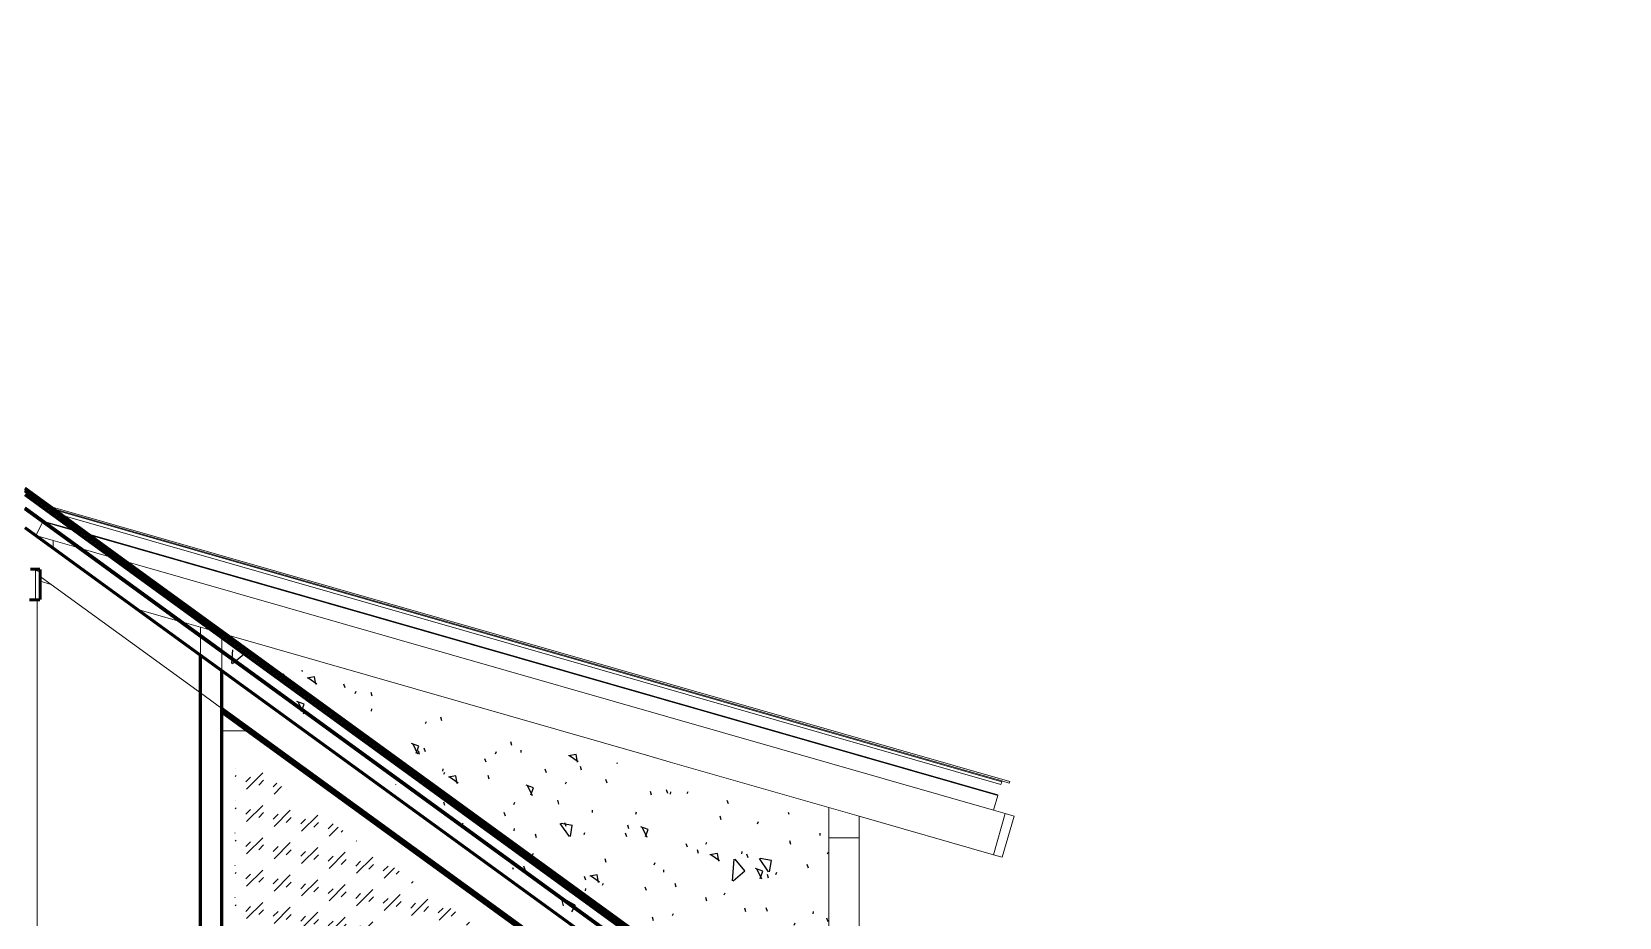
# Model space of a CAD drawing. Header units: millimetres. Extents: x 0 to 6720, y 0 to 297.
# Drawn here: x 5655.3 to 5863.4, y 180.9 to 297 of the extents above; entities that cross this region are included whole.
import ezdxf

# ---------------------------------------------------------------- set-up
doc = ezdxf.new("R2010")
doc.units = ezdxf.units.MM
doc.linetypes.add('K5LT32768', pattern=[0])
doc.linetypes.add('K5LT_BASIC', pattern=[0])
doc.layers.add('Системный слой', color=7, linetype='Continuous')

# ---------------------------------------------------------------- blocks, each defined once
blk = doc.blocks.new('U98')
at = {"layer": 'Системный слой', "color": 7, "linetype": 'K5LT32768', "lineweight": 18}
for p, q in [((5657.37, 234.14), (5657.55, 234.51)), ((5658.5, 233.82), (5657.37, 234.14)), ((5657.55, 234.51), (5657.6, 234.6)), ((5657.83, 234.43), (5657.55, 234.51)), ((5657.6, 234.6), (5657.68, 234.78)), ((5658.16, 234.44), (5657.6, 234.6)), ((5657.68, 234.78), (5783.5, 198.7)), ((5658.39, 234.27), (5657.83, 234.43)), ((5658.16, 234.44), (5782.48, 198.79)), ((5782.45, 198.69), (5658.39, 234.27)), ((5658.78, 233.74), (5658.5, 233.82)), ((5659.34, 233.58), (5658.78, 233.74)), ((5659.34, 233.58), (5782.34, 198.31)), ((5655.82, 230.95), (5656.71, 232.77)), ((5656.71, 232.77), (5656.75, 232.86)), ((5656.99, 232.69), (5656.71, 232.77)), ((5656.75, 232.86), (5660.68, 231.74)), ((5660.92, 231.56), (5656.99, 232.69)), ((5660.68, 231.74), (5661.81, 231.41)), ((5662.05, 231.24), (5660.92, 231.56)), ((5661.81, 231.41), (5662.09, 231.33)), ((5662.33, 231.16), (5662.05, 231.24)), ((5662.09, 231.33), (5662.65, 231.17)), ((5662.89, 231), (5662.33, 231.16)), ((5662.65, 231.17), (5781.96, 196.96)), ((5658.09, 230.3), (5655.82, 230.95)), ((5658.09, 230.3), (5658.09, 229.3)), ((5658.09, 230.3), (5661.44, 229.34)), ((5661.44, 229.34), (5661.72, 229.26)), ((5661.72, 229.26), (5665.65, 228.13)), ((5781.93, 196.86), (5662.89, 231)), ((5665.65, 228.13), (5666.78, 227.8)), ((5666.78, 227.8), (5667.06, 227.72)), ((5667.06, 227.72), (5667.62, 227.56)), ((5781.38, 194.94), (5667.62, 227.56)), ((5655.78, 226.38), (5655.78, 226.54)), ((5656.38, 226.21), (5655.78, 226.38)), ((5655.78, 226.38), (5655.78, 222.54)), ((5656.38, 225.59), (5657.82, 224.55)), ((5657.82, 224.55), (5656.38, 224.96)), ((5657.82, 224.55), (5677.38, 210.34)), ((5655.98, 149.34), (5655.98, 222.54)), ((5674.68, 219.71), (5669.06, 221.32)), ((5674.96, 219.63), (5674.68, 219.71)), ((5677.38, 218.94), (5674.96, 219.63)), ((5677.38, 218.94), (5677.38, 217.88)), ((5678.9, 218.5), (5677.38, 218.94)), ((5677.38, 217.88), (5677.38, 217.75)), ((5677.38, 217.75), (5677.38, 215.28)), ((5680.02, 218.18), (5678.9, 218.5)), ((5680.18, 218.14), (5680.02, 218.18)), ((5680.18, 218.07), (5680.18, 218.14)), ((5680.3, 218.1), (5680.18, 218.14)), ((5680.18, 217.57), (5680.18, 218.07)), ((5680.18, 215.84), (5680.18, 217.57)), ((5680.87, 217.94), (5680.3, 218.1)), ((5736.18, 202.08), (5680.87, 217.94)), ((5680.18, 215.72), (5680.18, 215.84)), ((5680.18, 213.25), (5680.18, 215.72)), ((5677.38, 210.34), (5680.18, 208.3)), ((5680.18, 205.34), (5683.57, 205.34)), ((5738.98, 201.27), (5736.18, 202.08)), ((5759.78, 195.31), (5738.98, 201.27)), ((5782.45, 198.69), (5782.34, 198.31)), ((5782.48, 198.79), (5782.45, 198.69)), ((5782.48, 198.79), (5783.44, 198.51)), ((5783.5, 198.7), (5783.44, 198.51)), ((5781.93, 196.86), (5781.38, 194.94)), ((5781.96, 196.96), (5781.93, 196.86)), ((5759.78, 191.34), (5759.78, 195.31)), ((5763.78, 194.16), (5759.78, 195.31)), ((5763.78, 194.16), (5781.38, 189.12)), ((5763.78, 191.34), (5763.78, 194.16)), ((5781.38, 194.94), (5782.92, 194.5)), ((5782.92, 194.5), (5781.38, 189.12)), ((5784.08, 194.17), (5782.53, 188.79)), ((5782.92, 194.5), (5784.08, 194.17)), ((5763.78, 191.34), (5759.78, 191.34)), ((5759.78, 191.34), (5759.78, 160.6)), ((5763.78, 159.34), (5763.78, 191.34)), ((5782.53, 188.79), (5781.38, 189.12))]:
    blk.add_line(p, q, dxfattribs=at)
at = {"layer": 'Системный слой', "color": 5, "linetype": 'K5LT_BASIC', "const_width": 0.4}
for points in [[(5654.38, 237.18), (5657.68, 234.78)], [(5657.6, 234.6), (5654.38, 236.93)], [(5657.55, 234.51), (5654.38, 236.81)], [(5657.37, 234.14), (5654.38, 236.32)], [(5654.38, 234.59), (5656.75, 232.86)], [(5656.71, 232.77), (5654.38, 234.46)], [(5657.37, 234.14), (5660.68, 231.74)], [(5657.55, 234.51), (5658.5, 233.82)], [(5657.6, 234.6), (5657.83, 234.43)], [(5657.68, 234.78), (5658.16, 234.44)], [(5657.83, 234.43), (5658.78, 233.74)], [(5658.16, 234.44), (5658.39, 234.27)], [(5658.39, 234.27), (5659.34, 233.58)], [(5661.81, 231.41), (5658.5, 233.82)], [(5662.09, 231.33), (5658.78, 233.74)], [(5659.34, 233.58), (5662.65, 231.17)], [(5655.82, 230.95), (5654.38, 231.99)], [(5658.09, 229.3), (5655.82, 230.95)], [(5661.44, 229.34), (5656.71, 232.77)], [(5656.75, 232.86), (5656.99, 232.69)], [(5656.99, 232.69), (5661.72, 229.26)], [(5660.92, 231.56), (5660.68, 231.74)], [(5665.65, 228.13), (5660.92, 231.56)], [(5662.05, 231.24), (5661.81, 231.41)], [(5666.78, 227.8), (5662.05, 231.24)], [(5662.33, 231.16), (5662.09, 231.33)], [(5667.06, 227.72), (5662.33, 231.16)], [(5662.65, 231.17), (5662.89, 231)], [(5662.89, 231), (5667.62, 227.56)], [(5658.09, 229.3), (5669.06, 221.32)], [(5661.44, 229.34), (5674.68, 219.71)], [(5661.72, 229.26), (5674.96, 219.63)], [(5678.9, 218.5), (5665.65, 228.13)], [(5666.78, 227.8), (5680.02, 218.18)], [(5667.06, 227.72), (5680.3, 218.1)], [(5667.62, 227.56), (5680.87, 217.94)], [(5655.78, 226.54), (5655.07, 226.54)], [(5655.78, 226.54), (5656.38, 226.54)], [(5656.38, 226.54), (5656.38, 226.21)], [(5656.38, 226.21), (5656.38, 225.59)], [(5656.38, 224.96), (5656.38, 225.59)], [(5656.38, 224.96), (5656.38, 222.54)], [(5655.78, 222.54), (5654.98, 222.54)], [(5655.98, 222.54), (5655.78, 222.54)], [(5655.98, 222.54), (5656.38, 222.54)], [(5677.38, 215.28), (5669.06, 221.32)], [(5677.38, 217.75), (5674.68, 219.71)], [(5674.96, 219.63), (5677.38, 217.88)], [(5680.18, 217.57), (5678.9, 218.5)], [(5677.38, 217.88), (5680.18, 215.84)], [(5680.18, 215.72), (5677.38, 217.75)], [(5680.18, 218.07), (5680.02, 218.18)], [(5736.18, 177.38), (5680.18, 218.07)], [(5736.18, 176.89), (5680.18, 217.57)], [(5736.18, 177.5), (5680.3, 218.1)], [(5680.87, 217.94), (5736.18, 177.75)], [(5677.38, 210.34), (5677.38, 215.28)], [(5680.18, 213.25), (5677.38, 215.28)], [(5680.18, 215.84), (5736.18, 175.15)], [(5736.18, 175.03), (5680.18, 215.72)], [(5736.18, 172.56), (5680.18, 213.25)], [(5680.18, 213.25), (5680.18, 208.3)], [(5677.38, 149.34), (5677.38, 210.34)], [(5680.18, 208.3), (5736.18, 167.61)], [(5680.18, 207.81), (5680.18, 208.3)], [(5683.57, 205.34), (5680.18, 207.81)], [(5680.18, 205.34), (5680.18, 207.81)], [(5680.18, 149.34), (5680.18, 205.34)], [(5683.57, 205.34), (5735.58, 167.56)]]:
    blk.add_lwpolyline(points, dxfattribs=at)

msp = doc.modelspace()

# ---------------------------------------------------------------- hatches: boundary and pattern name
at = {"layer": 'Системный слой'}
h = msp.add_hatch(dxfattribs=at)
h.set_pattern_fill('', angle=40, style=0, pattern_type=0)
h.set_pattern_definition([(40, (7.66, 6.428), (-20.5692, 24.51342), [2, -30]), (130, (9.193, 7.713), (-24.51342, -20.5692), [2, -30]), (85, (7.66, 6.428), (-20.568825, 24.51297), [2.828, -42.426]), (60, (9.193, 7.713), (-27.71281, 16), [2, -30]), (150, (10.192, 9.445), (-16, -27.71281), [2, -30]), (105, (9.193, 7.713), (-27.7123, 15.99971), [2.828, -42.426]), (80, (16.853, 14.141), (-26.0974, 4.60168), [1.5, -25]), (170, (17.114, 15.618), (-4.60168, -26.0974), [1.5, -25]), (125, (16.853, 14.141), (-26.09695, 4.601596), [2.121, -35.355]), (100, (-18.796, -15.771), (-15.756924, -2.77837), [1, -15]), (190, (-18.97, -14.787), (2.77837, -15.756924), [1, -15]), (145, (-18.796, -15.771), (-15.75733, -2.778442), [1.414, -21.213]), (70, (1.233, 14.088), (-15.03508, 5.472322), [1, -15]), (160, (1.575, 15.028), (-5.472322, -15.03508), [1, -15]), (115, (1.233, 14.088), (-15.03547, 5.472463), [1.414, -21.213]), (85, (0, 0), (-9.351857, 7.84492), [0.3, -10]), (65, (0, 0), (-2.4184476, 6.6446302), [0.3, -10]), (105, (0, 0), (-6.1930747, 7.6580563), [0.5, -12]), (110, (0, 0), (-7.945929, 1.3646295), [0.5, -7])])
h.paths.add_polyline_path([(5680.28, 214.66884), (5759.78, 157.33712), (5759.78, 193.10102), (5680.28, 216.3745)])
h = msp.add_hatch(dxfattribs=at)
h.set_pattern_fill('', angle=45, style=0, pattern_type=0)
h.set_pattern_definition([(45, (0, 0), (4e-16, 4.2426407), [3, -2.1]), (45, (1.591, 0.5303), (4e-16, 4.2426407), [0.9, -4.2]), (45, (-0.106, 0.9546), (4e-16, 4.2426407), [0.9, -4.2])])
h.paths.add_polyline_path([(5733.22, 165.47696), (5681.94, 202.45772), (5681.94, 152.56244), (5733.22, 152.56244)])

# ---------------------------------------------------------------- block references
msp.add_blockref('U98', (0, 0), dxfattribs=at)

doc.saveas('drawing.dxf')
